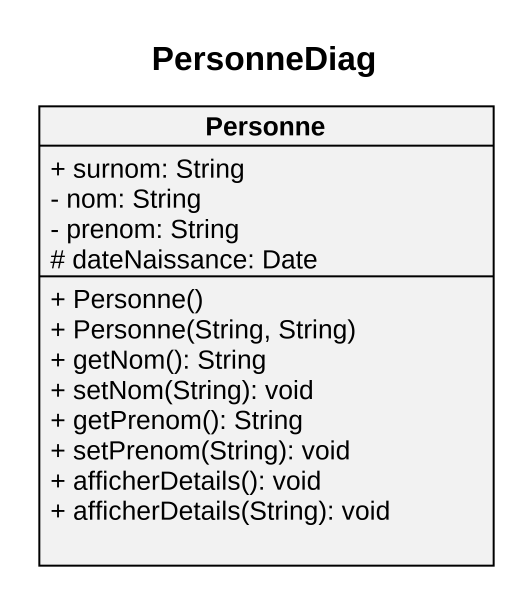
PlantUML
@startuml
title PersonneDiag
hide circle
hide empty members
skinparam classAttributeIconSize 0
class Personne {
  + surnom: String
  - nom: String
  - prenom: String
  # dateNaissance: Date
  + Personne()
  + Personne(String, String)
  + getNom(): String
  + setNom(String): void
  + getPrenom(): String
  + setPrenom(String): void
  + afficherDetails(): void
  + afficherDetails(String): void
}
@enduml
